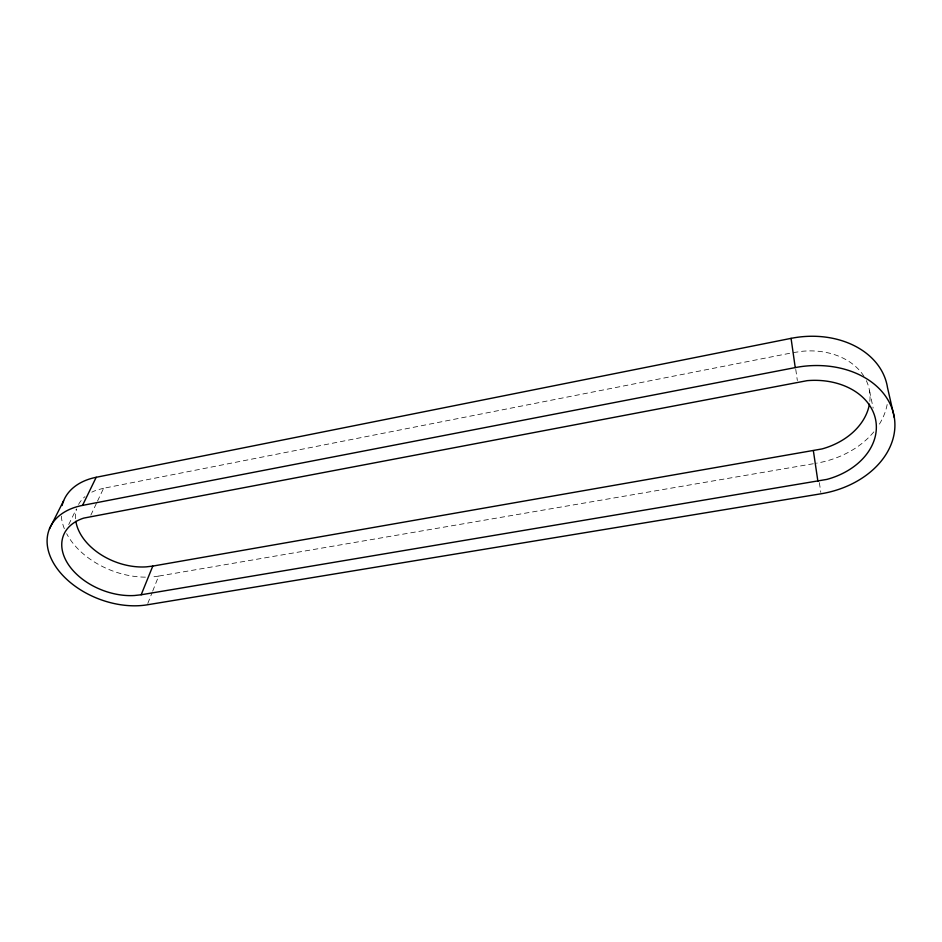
<?xml version="1.0" encoding="UTF-8"?>
<svg xmlns="http://www.w3.org/2000/svg" width="942" height="942" viewBox="0 0 942 942"><rect width="100%" height="100%" fill="white"/><g stroke="black" fill="none" stroke-linecap="round" stroke-linejoin="round"><path stroke-width="0.71" stroke-dasharray="4.71 3.53" d="M147.8 603.445L152.145 592.506M152.686 591.14L158.656 576.092L813.57 463.7M90.832 515.168L96.92 502.357M97.532 501.073L103.608 488.262L791.916 352.861M68.719 524.576L76.255 509.21M103.608 488.262L97.226 489.934A54.824 37.079 21.2 0 0 91.81 492.171M793.352 352.579L802.678 351.236A65.54 50.126 -9.1 0 1 864.415 377.059M869.537 390.895L873.152 408.086M819.375 482.669L820.823 492.395M795.754 369.382L797.356 380.58M887.164 404.507A83.261 63.691 -9.1 0 1 878.545 425.478M873.823 431.895A83.261 63.691 -9.1 0 1 816.467 463.205M158.656 576.092A69.649 47.1 21.2 0 1 150.826 576.999M145.409 577.152A69.649 47.1 21.2 0 1 66.658 533.678M64.339 528.674A69.649 47.1 21.2 0 1 61.277 515.58M866.346 380.674A65.54 50.126 -9.1 0 1 869.807 401.516M75.572 518.759A54.824 37.079 21.2 0 1 76.667 508.939M78.563 504.441A54.824 37.079 21.2 0 1 84.957 496.646"/><path stroke-width="1.41" d="M141.182 594.767L826.829 479.407A67.388 50.656 -8.3 0 0 875.624 419.72A67.388 50.656 -8.3 0 0 807.153 380.662L83.708 518.112A56.155 37.15 20.8 0 0 68.201 564.246A56.155 37.15 20.8 0 0 134.435 595.521L141.182 594.767L152.781 566.095L822.072 448.922A65.54 50.126 -9.1 0 0 869.419 404.177M82.543 505.395L795.236 367.592A85.616 64.374 -8.3 0 1 893.934 415.328A85.616 64.374 -8.3 0 1 821.035 493.785L147.258 604.811A71.333 47.194 20.8 0 1 55.189 565.789A71.333 47.194 20.8 0 1 82.543 505.395L96.202 477.288L791.068 338.355A83.261 63.691 -9.1 0 1 887.494 387.562L894.347 417.671M49.455 528.874L63.62 500.767M152.781 566.095L146.175 566.872A54.824 37.079 21.2 0 1 75.866 521.326M813.393 450.877L817.903 481.338M791.068 338.355L795.236 367.592M62.101 505.513A69.649 47.1 21.2 0 1 96.202 477.288"/></g></svg>
